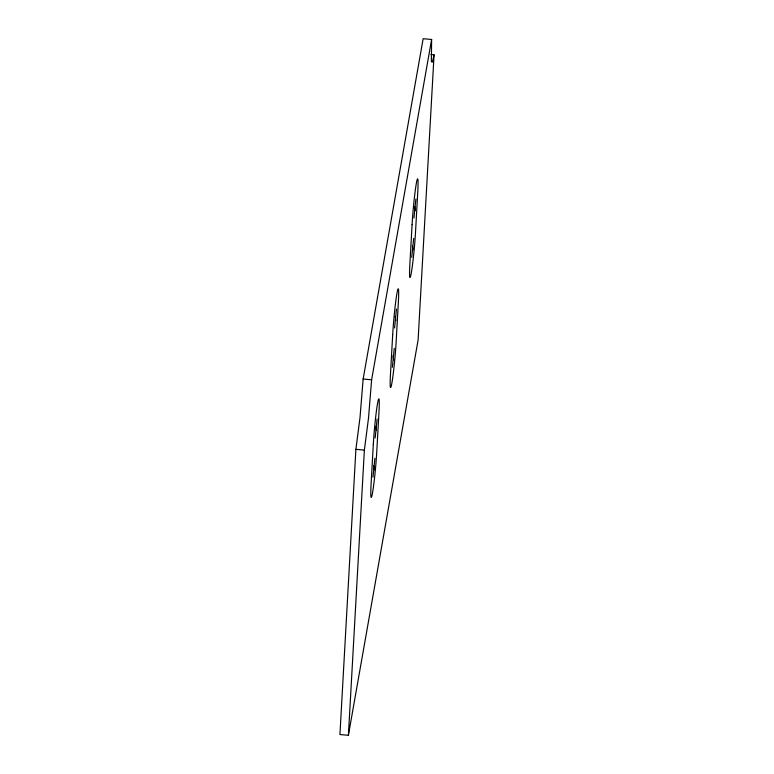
<?xml version="1.0" encoding="UTF-8"?>
<svg xmlns="http://www.w3.org/2000/svg" width="774" height="774" viewBox="0 0 774 774"><rect width="100%" height="100%" fill="white"/><g stroke="black" fill="none" stroke-linecap="round" stroke-linejoin="round"><path stroke-width="1.16" d="M434.069 54.828L418.105 340.009L348.397 735.3L339.931 734.526L355.895 449.346L360.026 417.36L363.141 379.018L423.155 38.7L431.621 39.474L431.35 61.717L432.395 62.084L434.069 54.828L430.895 54.538M348.397 735.3L364.37 450.12L368.501 418.134L371.617 379.792L431.621 39.474M375.158 437.949L377.112 419.005M372.962 477.219L374.906 458.276M394.547 327.992L396.501 309.049M392.35 367.263L394.295 348.319M413.935 218.036L415.89 199.092M411.739 257.307L413.684 238.363M363.141 379.018L371.617 379.792M355.895 449.346L364.37 450.12M414.583 206.494L415.241 210.634M412.378 245.764L413.045 249.905M395.195 316.45L395.853 320.591M392.989 355.721L393.656 359.862M375.806 426.406L376.464 430.547M373.61 465.677L374.268 469.818M373.31 444.508L371.104 483.779A29.818 1.616 -84.8 0 0 372.536 492.738A29.818 1.616 -84.8 0 0 376.764 451.716L378.96 412.445A29.818 1.616 -84.8 0 0 377.538 403.486A29.818 1.616 -84.8 0 0 373.31 444.508M392.699 334.552L390.493 373.823A29.818 1.616 -84.8 0 0 391.925 382.782A29.818 1.616 -84.8 0 0 396.153 341.76L398.349 302.489A29.818 1.616 -84.8 0 0 396.917 293.53A29.818 1.616 -84.8 0 0 392.699 334.552M412.087 224.595L409.881 263.866A29.818 1.616 -84.8 0 0 411.313 272.825A29.818 1.616 -84.8 0 0 415.541 231.803L417.737 192.532A29.818 1.616 -84.8 0 0 416.306 183.573A29.818 1.616 -84.8 0 0 412.087 224.595"/></g></svg>
